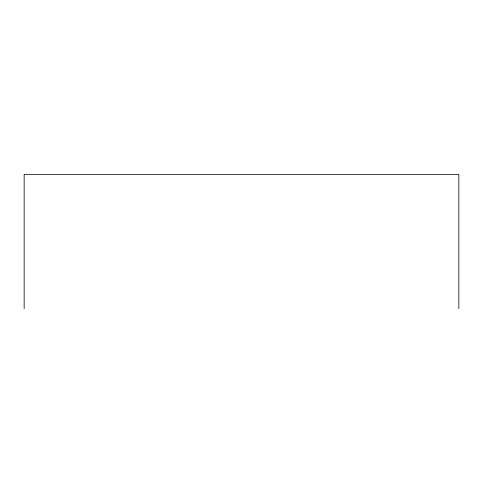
<?xml version="1.0" encoding="UTF-8"?>
<svg xmlns="http://www.w3.org/2000/svg" width="483" height="483" viewBox="0 0 483 483"><rect width="100%" height="100%" fill="white"/><g stroke="black" fill="none" stroke-linecap="round" stroke-linejoin="round"><path stroke-width="0.72" d="M458.85 308.655L458.85 174.345L24.15 174.345L24.15 308.655"/></g></svg>
